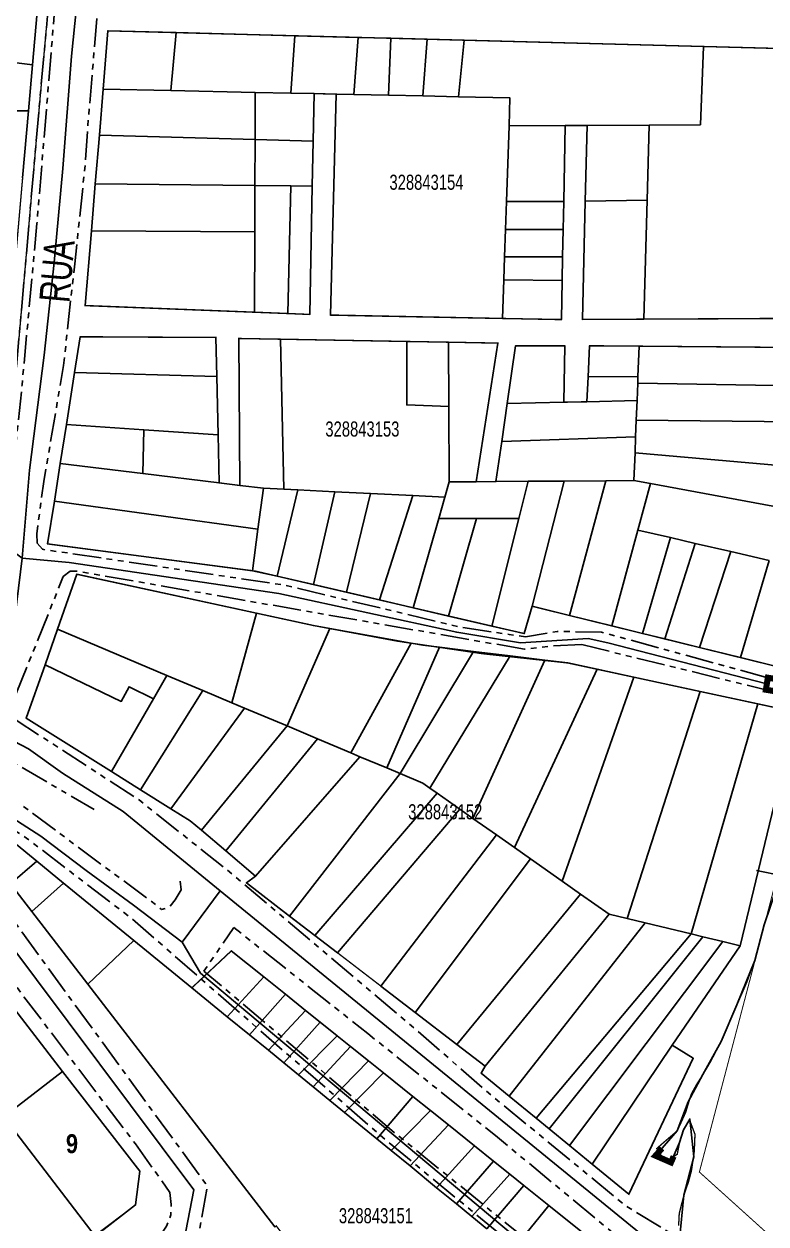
# Model space of a CAD drawing. Extents: x 204381 to 207261, y 4847713 to 4851061.
# Drawn here: x 206072 to 206170.1, y 4849772.9 to 4849931.5 of the extents above; entities that cross this region are included whole.
import ezdxf
from ezdxf.enums import TextEntityAlignment as Align

# ---------------------------------------------------------------- set-up
doc = ezdxf.new("R2010")
doc.units = 0
doc.header["$LTSCALE"] = 1.5
doc.header["$MEASUREMENT"] = 0
doc.linetypes.add('PHANTOMX2', pattern=[5, 2.5, -0.5, 0.5, -0.5, 0.5, -0.5])
doc.linetypes.add('TRACO_13', pattern=[8, 5, -1, 1, -1])
for name, color, linetype in [('CD-MALHA-LOTES', 40, 'CONTINUOUS'), ('CD_TXT_QUADRA', 7, 'CONTINUOUS'), ('HD-CURSO-PERENE', 170, 'CONTINUOUS'), ('HD-VALAS-DRENOS', 170, 'CONTINUOUS'), ('LM-LIM-SETOR-FISCAL', 7, 'CONTINUOUS'), ('RU-QUADRAS', 210, 'CONTINUOUS'), ('SV-EIXO-RUA-N-PAV', 6, 'CONTINUOUS'), ('SV-ESTIVAS', 7, 'CONTINUOUS'), ('SV-PONTE-BUEIRO', 249, 'CONTINUOUS'), ('SV-RUA-NAO-PAV-S-GUIA-C-GUIA', 7, 'PHANTOMX2'), ('SV-TXT-RUA-N-PAV-S-GUIA-C-GUIA', 7, 'CONTINUOUS'), ('Th_NmrPort', 7, 'CONTINUOUS')]:
    doc.layers.add(name, color=color, linetype=linetype)
doc.styles.add('ARIAL', font='ARIAL.TTF')
doc.styles.get("Standard").update_dxf_attribs({"font": 'swisscbo.ttf'})
doc.linetypes.add('Limite', pattern='A,20,-3,[130,ltypeshp.shx,S=6.35,R=0,X=0,Y=0],-3,20', length=46)

msp = doc.modelspace()

# ---------------------------------------------------------------- linework, layer by layer
at = {"layer": 'CD-MALHA-LOTES', "linetype": 'Continuous'}
for points in [[(206073.15, 4849926.13), (206074.5, 4849941.57)], [(206073.15, 4849926.13), (206055.64, 4849928.32)], [(206072.62, 4849920.03), (206073.15, 4849926.13)], [(206054.28, 4849920.03), (206072.62, 4849920.03)], [(206071.84, 4849911.19), (206072.62, 4849920.03)], [(206077.13, 4849793.08), (206065.21, 4849808.48)], [(206069.34, 4849787.08), (206077.13, 4849793.08)], [(206077.13, 4849793.08), (206087.33, 4849779.89)], [(206081.43, 4849771.29), (206069.34, 4849787.08)], [(206087.33, 4849779.89), (206086.77, 4849775.43)], [(206086.77, 4849775.43), (206081.43, 4849771.29)]]:
    msp.add_lwpolyline(points, dxfattribs=at)
at = {"layer": 'CD-MALHA-LOTES'}
for points in [[(206082.49, 4849922.92), (206083.12, 4849930.61), (206092.13, 4849930.37)], [(206091.41, 4849922.73), (206092.13, 4849930.37)], [(206092.13, 4849930.37), (206107.83, 4849929.96)], [(206107.29, 4849922.38), (206107.83, 4849929.96)], [(206107.83, 4849929.96), (206116.17, 4849929.74)], [(206115.63, 4849922.2), (206116.17, 4849929.74)], [(206116.17, 4849929.74), (206120.5, 4849929.63)], [(206120.18, 4849922.1), (206120.5, 4849929.63)], [(206120.5, 4849929.63), (206125.32, 4849929.5)], [(206124.71, 4849922), (206125.32, 4849929.5)], [(206130.17, 4849929.37), (206125.32, 4849929.5)], [(206129.45, 4849921.9), (206130.17, 4849929.37)], [(206130.17, 4849929.37), (206161.81, 4849928.54)], [(206161.81, 4849928.54), (206171.77, 4849928.28), (206173.62, 4849892.61), (206153.91, 4849892.5)], [(206154.65, 4849918.15), (206161.4, 4849918.19), (206161.81, 4849928.54)], [(206081.98, 4849916.8), (206082.49, 4849922.92)], [(206082.49, 4849922.92), (206091.41, 4849922.73)], [(206091.41, 4849922.73), (206102.59, 4849922.48)], [(206102.59, 4849922.48), (206102.57, 4849916.24)], [(206102.59, 4849922.48), (206107.29, 4849922.38)], [(206107.29, 4849922.38), (206110.37, 4849922.31)], [(206110.37, 4849922.31), (206110.24, 4849916.03)], [(206113.29, 4849922.25), (206110.37, 4849922.31)], [(206135.27, 4849892.6), (206112.51, 4849893.05), (206113.29, 4849922.25)], [(206113.29, 4849922.25), (206115.63, 4849922.2)], [(206115.63, 4849922.2), (206120.18, 4849922.1)], [(206120.18, 4849922.1), (206124.71, 4849922)], [(206124.71, 4849922), (206129.45, 4849921.9)], [(206136.12, 4849918.04), (206136.24, 4849921.75), (206129.45, 4849921.9)], [(206136.12, 4849918.04), (206135.79, 4849908.05)], [(206136.12, 4849918.04), (206143.53, 4849918.08)], [(206143.53, 4849918.08), (206143.34, 4849908.05)], [(206146.43, 4849918.1), (206143.53, 4849918.08)], [(206146.19, 4849908.11), (206146.43, 4849918.1)], [(206146.43, 4849918.1), (206154.65, 4849918.15)], [(206154.36, 4849908.22), (206154.65, 4849918.15)], [(206081.44, 4849910.38), (206081.98, 4849916.8)], [(206081.98, 4849916.8), (206102.57, 4849916.24)], [(206102.57, 4849916.24), (206102.55, 4849910.16)], [(206102.57, 4849916.24), (206110.24, 4849916.03)], [(206110.24, 4849916.03), (206110.12, 4849910.09)], [(206080.93, 4849904.16), (206081.44, 4849910.38)], [(206081.44, 4849910.38), (206102.55, 4849910.16)], [(206102.55, 4849910.16), (206102.53, 4849904.06)], [(206102.55, 4849910.16), (206107.28, 4849910.12)], [(206106.91, 4849893.24), (206107.28, 4849910.12)], [(206106.91, 4849893.24), (206109.78, 4849893.13), (206110.12, 4849910.09)], [(206107.28, 4849910.12), (206110.12, 4849910.09)], [(206146.19, 4849908.11), (206154.36, 4849908.22)], [(206153.91, 4849892.5), (206154.36, 4849908.22)], [(206135.79, 4849908.05), (206135.66, 4849904.35)], [(206135.79, 4849908.05), (206143.34, 4849908.05)], [(206143.34, 4849908.05), (206143.27, 4849904.35)], [(206146.19, 4849908.11), (206145.82, 4849892.46), (206153.91, 4849892.5)], [(206102.49, 4849893.41), (206080.11, 4849894.29), (206080.93, 4849904.16)], [(206102.53, 4849904.06), (206080.93, 4849904.16)], [(206102.53, 4849904.06), (206102.49, 4849893.41)], [(206135.66, 4849904.35), (206135.54, 4849900.76)], [(206135.66, 4849904.35), (206143.27, 4849904.35)], [(206143.27, 4849904.35), (206143.2, 4849900.76)], [(206135.54, 4849900.76), (206135.44, 4849897.7)], [(206135.54, 4849900.76), (206143.2, 4849900.76)], [(206143.2, 4849900.76), (206143.15, 4849897.59)], [(206135.44, 4849897.7), (206135.27, 4849892.6)], [(206143.15, 4849897.59), (206143.05, 4849892.44), (206135.27, 4849892.6)], [(206143.15, 4849897.59), (206135.44, 4849897.7)], [(206106.91, 4849893.24), (206102.49, 4849893.41)], [(206078.72, 4849885.47), (206079.46, 4849890.18), (206097.39, 4849890.08), (206097.5, 4849884.94)], [(206100.53, 4849870.52), (206100.4, 4849889.95), (206105.92, 4849889.85)], [(206122.6, 4849889.55), (206105.92, 4849889.85)], [(206106.37, 4849870.02), (206105.92, 4849889.85)], [(206122.6, 4849889.55), (206128.14, 4849889.45)], [(206128.18, 4849880.96), (206122.6, 4849881.17), (206122.6, 4849889.55)], [(206131.76, 4849871.01), (206134.65, 4849889.34), (206128.14, 4849889.45)], [(206128.14, 4849889.45), (206128.18, 4849880.96)], [(206135.88, 4849881.36), (206136.98, 4849888.97), (206143.49, 4849888.97), (206143.35, 4849881.52)], [(206153.32, 4849888.93), (206146.76, 4849888.99), (206146.57, 4849884.89)], [(206153.32, 4849888.93), (206153.16, 4849884.94)], [(206173.89, 4849883.69), (206173.69, 4849888.76), (206153.32, 4849888.93)], [(206078.72, 4849885.47), (206077.63, 4849878.57)], [(206097.5, 4849884.94), (206078.72, 4849885.47)], [(206097.67, 4849877.19), (206097.5, 4849884.94)], [(206146.57, 4849884.89), (206146.42, 4849881.59)], [(206146.57, 4849884.89), (206153.16, 4849884.94)], [(206153.16, 4849884.94), (206153.13, 4849884.06)], [(206153.13, 4849884.06), (206153.04, 4849881.73)], [(206173.89, 4849883.69), (206153.13, 4849884.06)], [(206135.88, 4849881.36), (206135.15, 4849876.33)], [(206143.35, 4849881.52), (206135.88, 4849881.36)], [(206146.42, 4849881.59), (206143.35, 4849881.52)], [(206153.04, 4849881.73), (206146.42, 4849881.59)], [(206153.04, 4849881.73), (206152.94, 4849879.16)], [(206128.18, 4849880.96), (206128.22, 4849870.98)], [(206077.63, 4849878.57), (206076.82, 4849873.42)], [(206087.84, 4849877.86), (206077.63, 4849878.57)], [(206152.94, 4849879.16), (206152.85, 4849876.96)], [(206174.08, 4849878.91), (206152.94, 4849879.16)], [(206087.73, 4849872.09), (206087.84, 4849877.86)], [(206097.67, 4849877.19), (206087.84, 4849877.86)], [(206097.81, 4849870.86), (206097.67, 4849877.19)], [(206152.85, 4849876.96), (206135.15, 4849876.33)], [(206152.85, 4849876.96), (206152.77, 4849874.84)], [(206135.15, 4849876.33), (206134.38, 4849871.03)], [(206152.77, 4849874.84), (206152.63, 4849871.18)], [(206174.31, 4849872.92), (206152.77, 4849874.84)], [(206076.82, 4849873.42), (206076.04, 4849868.45)], [(206087.73, 4849872.09), (206076.82, 4849873.42)], [(206097.81, 4849870.86), (206087.73, 4849872.09)], [(206100.53, 4849870.52), (206097.81, 4849870.86)], [(206103.67, 4849870.15), (206100.53, 4849870.52)], [(206102.94, 4849864.73), (206103.67, 4849870.15)], [(206106.37, 4849870.02), (206103.67, 4849870.15)], [(206128.22, 4849870.98), (206127.65, 4849868.99)], [(206131.76, 4849871.01), (206128.22, 4849870.98)], [(206134.38, 4849871.03), (206131.76, 4849871.01)], [(206138.65, 4849871.07), (206134.38, 4849871.03)], [(206137.42, 4849866.17), (206138.65, 4849871.07)], [(206143.42, 4849871.1), (206138.65, 4849871.07)], [(206139.17, 4849854.55), (206143.42, 4849871.1)], [(206148.9, 4849871.15), (206143.42, 4849871.1)], [(206144.11, 4849853.33), (206148.9, 4849871.15)], [(206152.63, 4849871.18), (206148.9, 4849871.15)], [(206154.82, 4849870.77), (206152.63, 4849871.18)], [(206154.82, 4849870.77), (206153.15, 4849864.62)], [(206174.54, 4849867.11), (206154.82, 4849870.77)], [(206105.49, 4849858.53), (206108.22, 4849869.93)], [(206108.22, 4849869.93), (206106.37, 4849870.02)], [(206113.12, 4849869.69), (206108.22, 4849869.93)], [(206110.28, 4849857.41), (206113.12, 4849869.69)], [(206117.81, 4849869.47), (206113.12, 4849869.69)], [(206114.65, 4849856.4), (206117.81, 4849869.47)], [(206123.41, 4849869.2), (206117.81, 4849869.47)], [(206119.01, 4849855.39), (206123.41, 4849869.2)], [(206127.65, 4849868.99), (206123.41, 4849869.2)], [(206127.65, 4849868.99), (206126.84, 4849866.17)], [(206102.2, 4849859.25), (206075.15, 4849862.79), (206076.04, 4849868.45)], [(206102.94, 4849864.73), (206076.04, 4849868.45)], [(206126.84, 4849866.17), (206123.47, 4849854.35)], [(206131.81, 4849866.17), (206126.84, 4849866.17)], [(206128.14, 4849853.26), (206131.81, 4849866.17)], [(206137.42, 4849866.17), (206131.81, 4849866.17)], [(206133.84, 4849851.94), (206137.42, 4849866.17)], [(206102.2, 4849859.25), (206102.94, 4849864.73)], [(206153.15, 4849864.62), (206149.71, 4849851.95)], [(206157.44, 4849863.63), (206153.15, 4849864.62)], [(206157.44, 4849863.63), (206153.77, 4849850.95)], [(206160.72, 4849862.86), (206156.71, 4849850.23)], [(206160.72, 4849862.86), (206157.44, 4849863.63)], [(206165.43, 4849861.77), (206160.72, 4849862.86)], [(206161.3, 4849849.1), (206165.43, 4849861.77)], [(206170.51, 4849860.58), (206165.43, 4849861.77)], [(206166.7, 4849847.77), (206170.51, 4849860.58)], [(206102.2, 4849859.25), (206105.49, 4849858.53)], [(206174.79, 4849859.59), (206174.11, 4849845.94), (206166.7, 4849847.77)], [(206102.74, 4849853.64), (206079, 4849858.78), (206076.45, 4849851.51)], [(206105.49, 4849858.53), (206110.28, 4849857.41)], [(206110.28, 4849857.41), (206114.65, 4849856.4)], [(206114.65, 4849856.4), (206119.01, 4849855.39)], [(206119.01, 4849855.39), (206123.47, 4849854.35)], [(206123.47, 4849854.35), (206128.14, 4849853.26)], [(206139.17, 4849854.55), (206138.13, 4849850.94), (206133.84, 4849851.94)], [(206144.11, 4849853.33), (206139.17, 4849854.55)], [(206099.5, 4849841.79), (206102.74, 4849853.64)], [(206102.74, 4849853.64), (206110.27, 4849852.01), (206112.43, 4849851.62)], [(206128.14, 4849853.26), (206133.84, 4849851.94)], [(206144.11, 4849853.33), (206149.71, 4849851.95)], [(206074.8, 4849846.8), (206076.45, 4849851.51)], [(206076.45, 4849851.51), (206090.9, 4849845.42)], [(206106.78, 4849838.73), (206112.43, 4849851.62)], [(206112.43, 4849851.62), (206123.18, 4849849.68)], [(206149.71, 4849851.95), (206153.77, 4849850.95)], [(206115.2, 4849835.18), (206123.18, 4849849.68)], [(206126.93, 4849849.13), (206124.73, 4849849.4), (206123.18, 4849849.68)], [(206153.77, 4849850.95), (206156.71, 4849850.23)], [(206156.71, 4849850.23), (206161.3, 4849849.1)], [(206119.95, 4849833.18), (206126.93, 4849849.13)], [(206131.41, 4849848.59), (206121.73, 4849832.43)], [(206125.65, 4849830.52), (206136.29, 4849847.99)], [(206126.93, 4849849.13), (206131.41, 4849848.59)], [(206131.41, 4849848.59), (206136.29, 4849847.99)], [(206136.29, 4849847.99), (206140.87, 4849847.43)], [(206161.3, 4849849.1), (206166.7, 4849847.77)], [(206074.8, 4849846.8), (206072.32, 4849839.76), (206083.6, 4849832.7)], [(206074.8, 4849846.8), (206084.87, 4849841.97), (206085.91, 4849843.92), (206089.12, 4849842.32)], [(206131.33, 4849826.52), (206140.87, 4849847.43)], [(206147.76, 4849846.22), (206143.88, 4849847.06), (206140.87, 4849847.43)], [(206090.9, 4849845.42), (206089.12, 4849842.32)], [(206090.9, 4849845.42), (206095.64, 4849843.42)], [(206136.83, 4849822.66), (206147.76, 4849846.22)], [(206143.16, 4849818.21), (206152.59, 4849845.18)], [(206147.76, 4849846.22), (206152.59, 4849845.18)], [(206161.39, 4849843.29), (206152.59, 4849845.18)], [(206087.42, 4849830.31), (206095.64, 4849843.42)], [(206095.64, 4849843.42), (206099.5, 4849841.79)], [(206151.72, 4849813.28), (206161.39, 4849843.29)], [(206161.39, 4849843.29), (206169.01, 4849841.65)], [(206089.12, 4849842.32), (206083.6, 4849832.7)], [(206099.5, 4849841.79), (206101.17, 4849841.09)], [(206160.17, 4849811.25), (206169.01, 4849841.65)], [(206169.01, 4849841.65), (206174.1, 4849840.55), (206166.68, 4849809.68)], [(206091.43, 4849827.8), (206101.17, 4849841.09)], [(206101.17, 4849841.09), (206106.78, 4849838.73)], [(206095.47, 4849824.95), (206106.78, 4849838.73)], [(206106.78, 4849838.73), (206110.8, 4849837.03)], [(206098.7, 4849822.21), (206110.8, 4849837.03)], [(206110.8, 4849837.03), (206115.2, 4849835.18)], [(206115.2, 4849835.18), (206116.4, 4849834.67)], [(206102.6, 4849818.9), (206116.4, 4849834.67)], [(206116.4, 4849834.67), (206119.95, 4849833.18)], [(206087.42, 4849830.31), (206083.6, 4849832.7)], [(206107.13, 4849813.61), (206121.73, 4849832.43)], [(206119.95, 4849833.18), (206121.73, 4849832.43)], [(206121.73, 4849832.43), (206124.73, 4849831.17), (206125.65, 4849830.52)], [(206125.65, 4849830.52), (206126.63, 4849829.83)], [(206091.43, 4849827.8), (206087.42, 4849830.31)], [(206110.47, 4849811.04), (206126.63, 4849829.83)], [(206126.63, 4849829.83), (206129.63, 4849827.72)], [(206091.43, 4849827.8), (206094, 4849826.19), (206095.47, 4849824.95)], [(206129.63, 4849827.72), (206113.47, 4849808.73), (206110.47, 4849811.04)], [(206129.63, 4849827.72), (206131.33, 4849826.52)], [(206131.33, 4849826.52), (206134.47, 4849824.32)], [(206098.7, 4849822.21), (206095.47, 4849824.95)], [(206123.72, 4849800.87), (206119.17, 4849804.36), (206134.47, 4849824.32)], [(206134.47, 4849824.32), (206136.83, 4849822.66)], [(206070.23, 4849817.88), (206067.55, 4849821.37), (206070.54, 4849823.46), (206073.71, 4849820.86)], [(206136.83, 4849822.66), (206138.95, 4849821.17)], [(206102.6, 4849818.9), (206098.7, 4849822.21)], [(206123.72, 4849800.87), (206138.95, 4849821.17)], [(206138.95, 4849821.17), (206143.16, 4849818.21)], [(206070.23, 4849817.88), (206073.71, 4849820.86)], [(206073.71, 4849820.86), (206077.25, 4849817.97)], [(206073.06, 4849814.21), (206070.23, 4849817.88)], [(206073.06, 4849814.21), (206077.25, 4849817.97)], [(206077.25, 4849817.97), (206086.56, 4849810.37)], [(206102.6, 4849818.9), (206101.43, 4849817.99), (206107.13, 4849813.61)], [(206143.16, 4849818.21), (206145.55, 4849816.52)], [(206129.24, 4849796.63), (206145.55, 4849816.52)], [(206145.55, 4849816.52), (206149.35, 4849813.85)], [(206080.47, 4849804.6), (206073.06, 4849814.21)], [(206110.47, 4849811.04), (206107.13, 4849813.61)], [(206132.95, 4849793.77), (206149.35, 4849813.85)], [(206149.35, 4849813.85), (206151.72, 4849813.28)], [(206151.72, 4849813.28), (206154.09, 4849812.71)], [(206136.14, 4849789.82), (206154.09, 4849812.71)], [(206154.09, 4849812.71), (206160.17, 4849811.25)], [(206080.47, 4849804.6), (206086.56, 4849810.37)], [(206086.56, 4849810.37), (206094.21, 4849804.12)], [(206139.72, 4849786.89), (206160.17, 4849811.25)], [(206141.44, 4849785.48), (206161.74, 4849810.87)], [(206144.11, 4849783.29), (206164.36, 4849810.24)], [(206160.17, 4849811.25), (206161.74, 4849810.87)], [(206161.74, 4849810.87), (206164.36, 4849810.24)], [(206164.36, 4849810.24), (206166.68, 4849809.68)], [(206094.21, 4849804.12), (206099.42, 4849809), (206103.71, 4849805.56)], [(206166.68, 4849809.68), (206157.67, 4849796.53)], [(206098.89, 4849800.3), (206103.71, 4849805.56)], [(206106.57, 4849803.26), (206103.71, 4849805.56)], [(206105.19, 4849772.52), (206080.47, 4849804.6)], [(206094.21, 4849804.12), (206098.89, 4849800.3)], [(206101.82, 4849797.9), (206106.57, 4849803.26)], [(206109.24, 4849801.12), (206106.57, 4849803.26)], [(206098.89, 4849800.3), (206101.82, 4849797.9)], [(206104.32, 4849795.86), (206109.24, 4849801.12)], [(206111.17, 4849799.57), (206109.24, 4849801.12)], [(206129.24, 4849796.63), (206123.72, 4849800.87)], [(206106.35, 4849794.2), (206111.17, 4849799.57)], [(206113.41, 4849797.78), (206111.17, 4849799.57)], [(206101.82, 4849797.9), (206104.32, 4849795.86)], [(206108.32, 4849792.6), (206113.41, 4849797.78)], [(206115.16, 4849796.38), (206113.41, 4849797.78)], [(206104.32, 4849795.86), (206106.35, 4849794.2)], [(206110.24, 4849791.02), (206115.16, 4849796.38)], [(206117.53, 4849794.47), (206115.16, 4849796.38)], [(206132.95, 4849793.77), (206129.24, 4849796.63)], [(206157.67, 4849796.53), (206147.12, 4849780.82)], [(206157.67, 4849796.53), (206160.44, 4849794.81), (206151.97, 4849776.85), (206147.12, 4849780.82)], [(206106.35, 4849794.2), (206108.32, 4849792.6)], [(206112.45, 4849789.22), (206117.53, 4849794.47)], [(206119.52, 4849792.88), (206117.53, 4849794.47)], [(206108.32, 4849792.6), (206110.24, 4849791.02)], [(206114.38, 4849787.65), (206119.52, 4849792.88)], [(206123.41, 4849789.76), (206119.52, 4849792.88)], [(206136.14, 4849789.82), (206132.43, 4849792.86), (206132.95, 4849793.77)], [(206110.24, 4849791.02), (206112.45, 4849789.22)], [(206112.45, 4849789.22), (206114.38, 4849787.65)], [(206118.67, 4849784.14), (206123.41, 4849789.76)], [(206125.73, 4849787.9), (206123.41, 4849789.76)], [(206139.72, 4849786.89), (206136.14, 4849789.82)], [(206114.38, 4849787.65), (206118.67, 4849784.14)], [(206120.54, 4849782.62), (206125.73, 4849787.9)], [(206128.11, 4849785.99), (206125.73, 4849787.9)], [(206123.04, 4849780.57), (206128.11, 4849785.99)], [(206131.55, 4849783.23), (206128.11, 4849785.99)], [(206141.44, 4849785.48), (206139.72, 4849786.89)], [(206144.11, 4849783.29), (206141.44, 4849785.48)], [(206118.67, 4849784.14), (206120.54, 4849782.62)], [(206126.55, 4849777.7), (206131.55, 4849783.23)], [(206134.08, 4849781.21), (206131.55, 4849783.23)], [(206147.12, 4849780.82), (206144.11, 4849783.29)], [(206120.54, 4849782.62), (206123.04, 4849780.57)], [(206123.04, 4849780.57), (206126.55, 4849777.7)], [(206129.16, 4849775.58), (206134.08, 4849781.21)], [(206136.21, 4849779.5), (206134.08, 4849781.21)], [(206131.22, 4849773.89), (206136.21, 4849779.5)], [(206138.07, 4849778.01), (206136.21, 4849779.5)], [(206126.55, 4849777.7), (206129.16, 4849775.58)], [(206133.2, 4849772.27), (206138.07, 4849778.01)], [(206141.37, 4849775.36), (206138.07, 4849778.01)], [(206129.16, 4849775.58), (206131.22, 4849773.89)], [(206136.61, 4849769.48), (206141.37, 4849775.36)], [(206145.62, 4849771.95), (206141.37, 4849775.36)], [(206131.22, 4849773.89), (206133.2, 4849772.27)]]:
    msp.add_lwpolyline(points, dxfattribs=at)
at = {"layer": 'HD-CURSO-PERENE', "flags": 128}
msp.add_lwpolyline([(206176.44, 4849842.45), (206175.71, 4849838.32), (206175.06, 4849833.16), (206174.06, 4849827.94), (206172.95, 4849822.68), (206171.5, 4849817.36), (206169.85, 4849812.44), (206168.6, 4849807.74), (206166.24, 4849801.88), (206164.13, 4849797.02), (206161.73, 4849792.66), (206159.8, 4849789.06), (206158.34, 4849785.2), (206155.48, 4849781.93), (206157.52, 4849781.04), (206158.65, 4849783.68), (206159.19, 4849785.36), (206160.02, 4849786.77), (206160.52, 4849781.76), (206159.22, 4849776.7), (206158.65, 4849770.8)], dxfattribs=at)
at = {"layer": 'HD-CURSO-PERENE', "const_width": 0.18, "flags": 128}
msp.add_lwpolyline([(206170.52, 4849814.52), (206169.85, 4849812.44), (206169.46, 4849810.99), (206169.1, 4849809.53), (206168.6, 4849807.74), (206167.56, 4849804.93), (206166.97, 4849803.55), (206166.37, 4849802.17), (206165.65, 4849800.5), (206165.07, 4849799.11), (206164.13, 4849797.02), (206162.75, 4849794.36), (206161.99, 4849793.07), (206160.92, 4849791.37), (206160.19, 4849790.05), (206159.45, 4849787.63), (206158.34, 4849785.2), (206156.91, 4849783.99), (206155.64, 4849782.88), (206156.79, 4849781.07), (206158.35, 4849782.13), (206158.65, 4849783.68), (206159.19, 4849785.36), (206159.96, 4849786.7), (206160.69, 4849784.75), (206160.6, 4849782.52), (206160.22, 4849779.92), (206159.83, 4849778.47), (206159.22, 4849776.7), (206158.61, 4849774.27), (206158.53, 4849772.7)], dxfattribs=at)
at = {"layer": 'HD-VALAS-DRENOS', "linetype": 'PHANTOMX2', "const_width": 0.18, "flags": 128}
msp.add_lwpolyline([(206069.73, 4849871.25), (206073.58, 4849915.34), (206077.21, 4849955.87), (206077.39, 4849958.58), (206077.37, 4849960.58), (206076.49, 4849962.88), (206075.66, 4849961.46), (206055.53, 4849963.38), (206044.46, 4849965.13)], dxfattribs=at)
at = {"layer": 'HD-VALAS-DRENOS', "linetype": 'PHANTOMX2', "flags": 128}
msp.add_lwpolyline([(206069.73, 4849871.25), (206073.58, 4849915.34), (206077.21, 4849955.87), (206077.39, 4849958.58), (206077.37, 4849960.58), (206076.49, 4849962.88), (206075.66, 4849961.46), (206055.53, 4849963.38), (206044.46, 4849965.13)], dxfattribs=at)
at = {"layer": 'LM-LIM-SETOR-FISCAL', "linetype": 'Limite', "ltscale": 0.1, "const_width": 0.13, "flags": 128}
msp.add_lwpolyline([(206960.49, 4848346.74), (206519.68, 4848013.26), (206524.96, 4848001.52), (206186.17, 4847750.07), (206137.65, 4847714.77), (206055.88, 4847783.52), (206022.18, 4847808.19), (206018.12, 4847816.07), (206019.95, 4847830.66), (206053.3, 4847836.03), (206059.06, 4847868.43), (206040.45, 4847926.27), (206039.82, 4847951.17), (206026.44, 4847964.39), (205980.98, 4848000.04), (205948.86, 4848053.95), (205885.79, 4848047.59), (205885.38, 4848100.28), (205758.68, 4848087.81), (205748.41, 4848134.36), (205855.06, 4848144.19), (205857.54, 4848167.98), (205826.48, 4848206.22), (205791.25, 4848260.92), (205756.8, 4848299.01), (205692.97, 4848280.46), (205710.22, 4848439.16), (205051.32, 4848428.57), (204677.84, 4848416.25), (204661.89, 4848420.75), (204677.59, 4848456.68), (204685.73, 4848493.72), (204687.66, 4848576.43), (204676.79, 4848658.68), (204674.85, 4848798.87), (204665.61, 4849337.36), (204658.49, 4849545.69), (204657.02, 4849545.63), (204645.12, 4849704.28), (204643.71, 4849869.24), (204651.14, 4849927.22), (204647.62, 4849990.33), (204636.26, 4850264.54), (204381.83, 4850909.69), (204986.84, 4850806.73), (205140.83, 4850787.35), (205201.03, 4850796.27), (205245.63, 4850823.19), (205310.25, 4850896.98), (205324.08, 4850905.65), (205327.72, 4850908.15), (205339.74, 4850916.46), (205358.28, 4850945.44), (205381.54, 4850978.24), (205458.47, 4851060.64), (205958.1, 4850305), (206256.21, 4850261.19), (206296.36, 4850246.47), (206381.84, 4850187.26), (206402.35, 4850183.32), (206465.45, 4850155.1), (206438.69, 4850087.64), (206416.16, 4850016.08), (206422.43, 4850015.06), (206376.86, 4849879.93), (206318.97, 4849888.04), (206311.32, 4849828.25), (206177.89, 4849842.97), (206161.27, 4849779.77), (206627.66, 4849358.82), (206746.45, 4849445.1), (206955.53, 4849187.19), (207019.34, 4849111.98), (207025.31, 4849104.91), (207033.93, 4849094.44), (207048.4, 4849077.1), (207039.09, 4849069.24), (207026.18, 4849059.14), (207002.58, 4849038.25), (206981.71, 4849023.09), (206966.26, 4849011.39), (206958.44, 4849004.76), (206968.98, 4848989.87), (206978.67, 4848976.02), (207002.49, 4848944.75), (207008.79, 4848936.89), (207034.07, 4848905.39), (207054.15, 4848879.42), (207075.28, 4848852.41), (207089.04, 4848833.89), (207099.68, 4848804.07), (207108.98, 4848791.97), (207114.21, 4848785.08), (207138.58, 4848756.16), (207148.67, 4848740.27), (207162.16, 4848719.72), (207199.66, 4848661.86), (207214.13, 4848640.25), (207233.64, 4848611.27), (207250.42, 4848586.92), (207261.26, 4848571.24), (207169.66, 4848504.88), (207140.72, 4848483.45), (207106.7, 4848455.88), (207093.59, 4848446.09), (207051.18, 4848413.73)], close=True, dxfattribs=at)
at = {"layer": 'RU-QUADRAS', "color": 6, "linetype": 'Continuous', "const_width": 0.18}
msp.add_lwpolyline([(206075.86, 4849957.12), (206068.4, 4849871.79), (206056.15, 4849872.86), (206020.97, 4849877.11), (206034.5, 4849930.96), (206031.62, 4849931.38), (206018.3, 4849882.79), (205995.13, 4849907.37), (205977.49, 4849919.52), (205975.89, 4849924.66), (205960.44, 4849929.8), (205961.56, 4849936.58)], dxfattribs=at)
for points in [[(206080.11, 4849894.29), (206083.12, 4849930.61), (206171.77, 4849928.28), (206173.62, 4849892.61), (206145.82, 4849892.46), (206146.43, 4849918.1), (206143.53, 4849918.08), (206143.05, 4849892.44), (206112.51, 4849893.05), (206113.29, 4849922.25), (206110.37, 4849922.31), (206109.78, 4849893.13)], [(206075.15, 4849862.79), (206079.46, 4849890.18), (206097.39, 4849890.08), (206097.81, 4849870.86), (206100.53, 4849870.52), (206100.4, 4849889.95), (206134.65, 4849889.34), (206131.76, 4849871.01), (206134.38, 4849871.03), (206136.98, 4849888.97), (206143.49, 4849888.97), (206143.35, 4849881.52), (206146.42, 4849881.59), (206146.76, 4849888.99), (206173.69, 4849888.76), (206174.81, 4849860.08), (206174.11, 4849845.94), (206139.17, 4849854.55), (206138.13, 4849850.94), (206102.6, 4849859.2)], [(206067.55, 4849821.37), (206070.54, 4849823.46), (206094.21, 4849804.12), (206099.42, 4849809), (206153.9, 4849765.31), (206148.71, 4849759.61), (206151.49, 4849757.33), (206130.13, 4849740.17), (206105.36, 4849772.65), (206105.19, 4849772.52)], [(206008.34, 4849767.96), (206024.49, 4849779.82), (206026.95, 4849776.75), (206034.92, 4849782.57), (206034.06, 4849783.61), (206042.26, 4849789.54), (206041.18, 4849791.29), (206049.24, 4849796.99), (206049.31, 4849796.79), (206065.21, 4849808.48), (206087.33, 4849779.89), (206086.77, 4849775.43), (206065.46, 4849759.37), (206067.38, 4849756.88), (206051.28, 4849744.67), (206050.32, 4849745.91), (206034.42, 4849733.8)]]:
    msp.add_lwpolyline(points, close=True, dxfattribs=at)
msp.add_lwpolyline([(206072.32, 4849839.76), (206079, 4849858.78), (206110.27, 4849852.01, 0.0285), (206143.88, 4849847.06), (206174.1, 4849840.55), (206166.68, 4849809.68), (206157.67, 4849796.53), (206160.44, 4849794.81), (206151.97, 4849776.85), (206132.43, 4849792.86), (206132.95, 4849793.77), (206101.43, 4849817.99), (206102.6, 4849818.9), (206094, 4849826.19)], format="xyb", close=True, dxfattribs=at)
at = {"layer": 'SV-EIXO-RUA-N-PAV', "flags": 128}
for points in [[(206087.55, 4850058.13), (206086.12, 4850021.17), (206085.53, 4850015.06), (206083.16, 4849984.17), (206081.51, 4849963.73), (206079.65, 4849940.69), (206078.28, 4849927.26), (206077.14, 4849912.41), (206075.99, 4849900.01), (206074.69, 4849887.76), (206072.74, 4849872.52), (206071.79, 4849860.91), (206070.58, 4849851.19), (206066.58, 4849838.85)], [(205796.42, 4849904.71), (205817.67, 4849901.47), (206016.5, 4849872.67), (206018.65, 4849872.36), (206058.2, 4849866.82), (206066.32, 4849864.99), (206071.79, 4849860.91), (206078.01, 4849860.33), (206105.69, 4849856.25), (206129.22, 4849851.12), (206137.64, 4849849.74), (206146.56, 4849850.3), (206149.16, 4849849.74), (206170.18, 4849844.29)], [(206066.58, 4849838.85), (206072.6, 4849835.71), (206077.13, 4849832.51), (206085.13, 4849827.44), (206097.95, 4849816.94), (206156.22, 4849769.41)], [(206151.05, 4849759.36), (206095.37, 4849806.07), (206092.92, 4849810.15), (206086.51, 4849815.05), (206080.26, 4849819.61), (206074.26, 4849824.18), (206066.33, 4849829.22)], [(206092.92, 4849810.15), (206097.95, 4849816.94)], [(206001.91, 4849768.37), (206020.06, 4849781.82), (206024.8, 4849782.91), (206027.9, 4849784.37), (206035.38, 4849790.21), (206037.57, 4849793.31), (206056.54, 4849807.35), (206059.82, 4849810.64), (206062.38, 4849812.28), (206064.75, 4849812.64), (206067.12, 4849812.28), (206069.49, 4849810.82), (206094.48, 4849777.44)], [(206033.09, 4849727.39), (206047.6, 4849738.95), (206052.35, 4849740.78), (206055.26, 4849743.33), (206057.82, 4849743.33), (206066.03, 4849749.53), (206067.3, 4849751.9), (206087.18, 4849767.22), (206089.92, 4849768.14), (206092.11, 4849769.96), (206093.39, 4849771.97), (206094.48, 4849777.44)]]:
    msp.add_lwpolyline(points, dxfattribs=at)
at = {"layer": 'SV-ESTIVAS', "flags": 128}
msp.add_lwpolyline([(206175.78, 4849818.2), (206168.81, 4849819.63)], dxfattribs=at)
at = {"layer": 'SV-PONTE-BUEIRO', "const_width": 0.8, "flags": 128}
msp.add_lwpolyline([(206170.06, 4849843.52), (206170.32, 4849845.11), (206181.35, 4849843.27), (206181.09, 4849841.68)], close=True, dxfattribs=at)
msp.add_lwpolyline([(206157.87, 4849781.84), (206157.52, 4849781.04), (206155.48, 4849781.93), (206156.33, 4849782.9)], dxfattribs=at)
at = {"layer": 'SV-RUA-NAO-PAV-S-GUIA-C-GUIA'}
msp.add_line((206145.73, 4849849.49), (206170.06, 4849843.52), dxfattribs=at)
at = {"layer": 'SV-RUA-NAO-PAV-S-GUIA-C-GUIA', "flags": 128}
for points in [[(206170.32, 4849845.11), (206148.33, 4849851.14), (206142.47, 4849851.23), (206138.29, 4849850.52), (206136.14, 4849850.82), (206129.76, 4849851.77), (206106.59, 4849857.32), (206074.47, 4849862.08), (206073.75, 4849862.91), (206073.7, 4849864.12), (206074.64, 4849871.04), (206077.25, 4849886.38), (206078.73, 4849899.81), (206080.11, 4849912.94), (206080.46, 4849918.1), (206082.31, 4849940.2), (206085.61, 4849983.98), (206087.98, 4850014.84), (206088.58, 4850021.01), (206089.67, 4850049.3)], [(206020.19, 4849876.06), (206039.3, 4849872.97), (206056.38, 4849870.22), (206067.66, 4849869.16), (206069.03, 4849869.29), (206069.89, 4849869.66), (206070.39, 4849870.53), (206071.77, 4849883.83), (206073.73, 4849905.13), (206075.62, 4849927.92), (206077.55, 4849951.52), (206078.19, 4849958.28), (206078.28, 4849960.24), (206078.21, 4849961.84), (206077.6, 4849962.88), (206076, 4849963.17), (206055.66, 4849965.19), (206020.4, 4849969.67), (205981.32, 4849975.22), (205955.27, 4849979.32), (205952.31, 4849979.75), (205896.54, 4849987.63)], [(206138.18, 4849848.88), (206079.06, 4849859.19), (206078.14, 4849859.19), (206077.22, 4849858.47), (206070.28, 4849841.23), (206070.28, 4849840.21), (206071, 4849839.5), (206087.23, 4849828.95), (206099.79, 4849818.96), (206123.23, 4849799.09), (206133.83, 4849789.88), (206151.47, 4849775.37), (206157.91, 4849771.38)], [(206145.73, 4849849.49), (206141.65, 4849849.29), (206138.18, 4849848.88)], [(206065.3, 4849837.01), (206081.29, 4849827.7)], [(206152.14, 4849757.41), (206120.12, 4849783.75), (206086.38, 4849813.18), (206071.82, 4849824.31), (206065.18, 4849828.25), (206055.33, 4849831.87), (206045.61, 4849834.03), (206033.35, 4849834.27), (206024.7, 4849833.44)], [(206092.65, 4849818.2), (206092.78, 4849817.08), (206092.01, 4849815.73), (206091.17, 4849814.73), (206090.18, 4849814.48), (206089.44, 4849815.1), (206071.44, 4849828.46)]]:
    msp.add_lwpolyline(points, dxfattribs=at)
at = {"layer": 'SV-RUA-NAO-PAV-S-GUIA-C-GUIA', "linetype": 'TRACO_13', "ltscale": 0.5, "flags": 128}
for points in [[(206065.09, 4849746.57), (206067.42, 4849748.33), (206068.7, 4849750.71), (206088.04, 4849765.62), (206090.81, 4849766.54), (206093.47, 4849768.76), (206095.08, 4849771.29), (206096.25, 4849777.93), (206071.02, 4849812.49), (206067.9, 4849814.41), (206064.75, 4849814.9), (206061.57, 4849814.41), (206058.42, 4849812.38), (206055.08, 4849809.05), (206035.96, 4849794.89), (206033.75, 4849791.76), (206032.61, 4849790.87)], [(206035.57, 4849787.1), (206037.27, 4849788.4), (206037.61, 4849789.5), (206038.15, 4849791.06), (206039.09, 4849792.37), (206040.82, 4849793.99), (206059.91, 4849807.93), (206061.6, 4849808.99), (206063.05, 4849809.36), (206064.8, 4849809.62), (206066.8, 4849809.14), (206068.92, 4849807.06), (206081.94, 4849789.81), (206086.75, 4849783.49)], [(206086.75, 4849783.49), (206091.31, 4849777.08), (206091.48, 4849775.47), (206091.44, 4849774.12), (206090.85, 4849772.62), (206089.92, 4849771.21), (206084.4, 4849766.8), (206081.7, 4849767.07), (206081, 4849766.92), (206078.15, 4849764.75)]]:
    msp.add_lwpolyline(points, dxfattribs=at)
at = {"layer": 'SV-RUA-NAO-PAV-S-GUIA-C-GUIA', "flags": 128}
msp.add_lwpolyline([(206154.74, 4849767.69), (206150.73, 4849762.28), (206150.17, 4849761.62), (206149.19, 4849762.09), (206121.01, 4849784.96), (206095.81, 4849806.34), (206099.75, 4849812.1), (206117.44, 4849798.09), (206134.59, 4849784.38)], close=True, dxfattribs=at)

# ---------------------------------------------------------------- texts
at = {"layer": 'CD_TXT_QUADRA', "color": 7, "linetype": 'Continuous', "style": 'ARIAL', "width": 0.7}
for s, p in [('328843154', (206125.21, 4849910.6)), ('328843153', (206116.74, 4849877.98)), ('328843152', (206127.69, 4849827.39)), ('328843151', (206118.53, 4849774))]:
    msp.add_text(s, height=2, dxfattribs=at).set_placement(p, align=Align.MIDDLE)
at = {"layer": 'SV-TXT-RUA-N-PAV-S-GUIA-C-GUIA', "style": 'ARIAL', "width": 0.7}
msp.add_text('RUA                                SÃO                                                     FRANCISCO', height=4, rotation=85, dxfattribs=at).set_placement((206078.01, 4849894.58))
at = {"layer": 'Th_NmrPort', "color": 1}
msp.add_text('9', height=2.5, dxfattribs=at).set_placement((206077.57, 4849783.52), align=Align.MIDDLE_LEFT)

doc.saveas('drawing.dxf')
